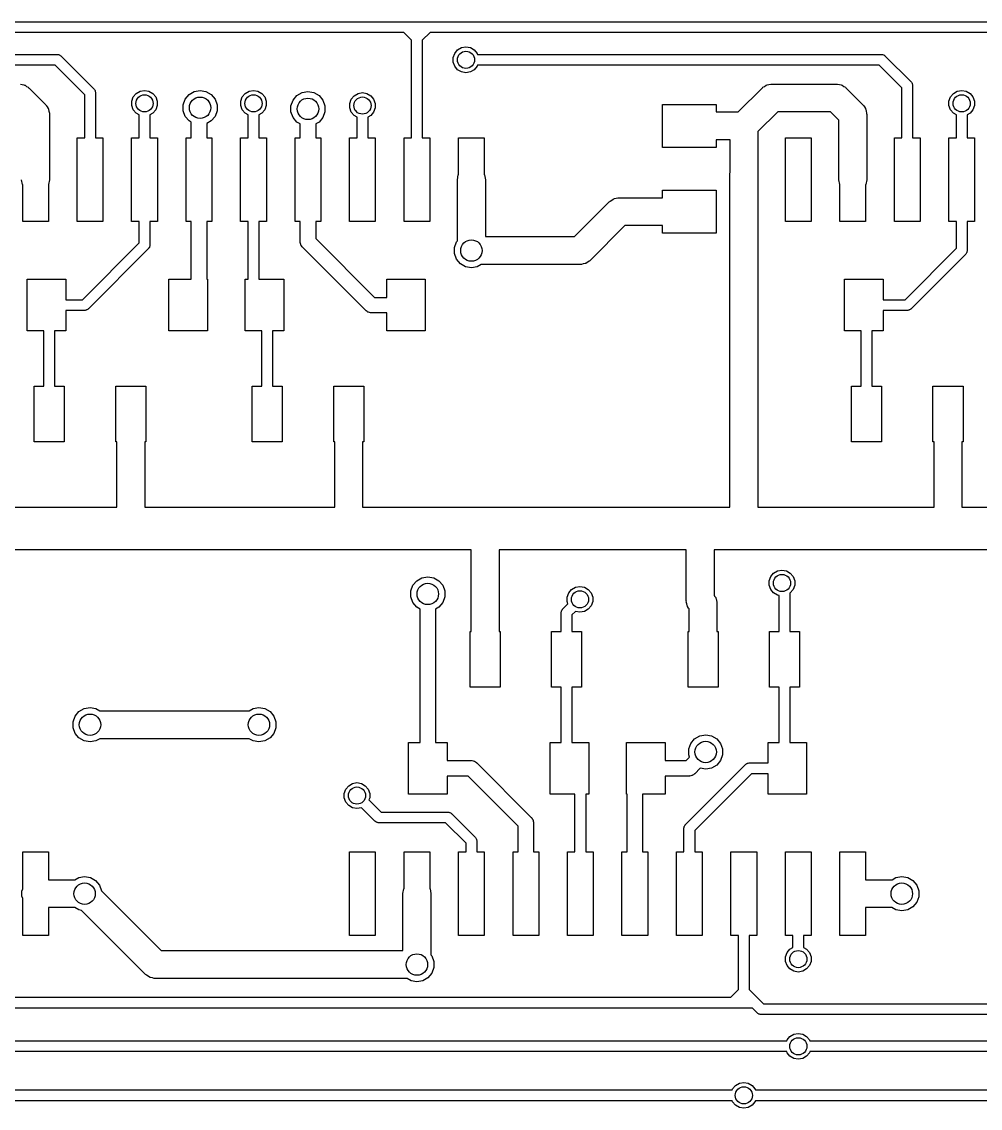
# Model space of a CAD drawing. Extents: x 25 to 125, y -125 to -25.
# Drawn here: x 90.48 to 112.83, y -99.36 to -74.04 of the extents above; entities that cross this region are included whole.
import ezdxf

# ---------------------------------------------------------------- set-up
doc = ezdxf.new("R2010")
doc.units = 0
doc.header["$MEASUREMENT"] = 0
doc.layers.add('BLACK', color=7, linetype='CONTINUOUS')

msp = doc.modelspace()

# ---------------------------------------------------------------- linework, layer by layer
at = {"layer": 'Black'}
for p, q in [((80.899, -74.043), (99.441, -74.043)), ((99.441, -74.043), (99.695, -74.043)), ((99.695, -74.043), (99.949, -74.043)), ((99.949, -74.043), (118.475, -74.043)), ((99.3892, -74.293), (80.9508, -74.293)), ((99.57, -74.4738), (99.3892, -74.293)), ((100.001, -74.293), (99.82, -74.4738)), ((118.475, -74.293), (100.001, -74.293)), ((99.57, -76.75), (99.57, -74.4738)), ((99.82, -74.4738), (99.82, -76.75)), ((100.644, -74.6993), (100.735, -74.647)), ((100.735, -74.647), (100.838, -74.6289)), ((100.838, -74.6289), (100.941, -74.647)), ((100.941, -74.647), (101.032, -74.6993)), ((82.1851, -74.805), (91.313, -74.805)), ((91.313, -74.805), (91.3184, -74.806)), ((91.3184, -74.806), (91.3239, -74.8055)), ((91.3239, -74.8055), (91.3397, -74.8097)), ((91.3397, -74.8097), (91.3558, -74.8125)), ((91.3558, -74.8125), (91.3605, -74.8153)), ((91.3605, -74.8153), (91.3658, -74.8167)), ((91.3658, -74.8167), (91.3792, -74.8261)), ((91.3792, -74.8261), (91.3933, -74.8342)), ((91.3933, -74.8342), (91.3969, -74.8385)), ((91.3969, -74.8385), (91.4014, -74.8416)), ((91.4014, -74.8416), (92.1634, -75.6036)), ((100.541, -74.8777), (100.577, -74.7794)), ((100.541, -74.9823), (100.541, -74.8777)), ((100.577, -74.7794), (100.644, -74.6993)), ((101.032, -74.6993), (101.099, -74.7794)), ((101.099, -74.7794), (101.108, -74.805)), ((101.108, -74.805), (110.525, -74.805)), ((110.525, -74.805), (110.53, -74.806)), ((110.53, -74.806), (110.536, -74.8055)), ((110.536, -74.8055), (110.552, -74.8097)), ((110.552, -74.8097), (110.568, -74.8125)), ((110.568, -74.8125), (110.573, -74.8153)), ((110.573, -74.8153), (110.578, -74.8167)), ((110.578, -74.8167), (110.591, -74.8261)), ((110.591, -74.8261), (110.605, -74.8342)), ((110.605, -74.8342), (110.609, -74.8385)), ((110.609, -74.8385), (110.613, -74.8416)), ((110.613, -74.8416), (111.213, -75.4416)), ((91.2612, -75.055), (82.1851, -75.055)), ((91.95, -75.7438), (91.2612, -75.055)), ((100.577, -75.0806), (100.541, -74.9823)), ((100.644, -75.1607), (100.577, -75.0806)), ((100.735, -75.213), (100.644, -75.1607)), ((101.032, -75.1607), (100.941, -75.213)), ((101.099, -75.0806), (101.032, -75.1607)), ((101.108, -75.055), (101.099, -75.0806)), ((110.473, -75.055), (101.108, -75.055)), ((111, -75.5818), (110.473, -75.055)), ((100.838, -75.2311), (100.735, -75.213)), ((100.941, -75.213), (100.838, -75.2311)), ((111.213, -75.4416), (111.217, -75.4461)), ((111.217, -75.4461), (111.221, -75.4496)), ((90.4523, -75.4952), (90.4933, -75.5062)), ((90.4933, -75.5062), (90.5352, -75.5136)), ((90.5352, -75.5136), (90.5475, -75.5207)), ((90.5475, -75.5207), (90.5614, -75.5245)), ((90.5614, -75.5245), (90.5961, -75.5488)), ((90.5961, -75.5488), (90.6329, -75.57)), ((90.6329, -75.57), (90.6421, -75.581)), ((90.6421, -75.581), (90.6538, -75.5892)), ((90.6538, -75.5892), (91.0348, -75.9702)), ((92.1634, -75.6036), (92.1665, -75.6081)), ((92.1665, -75.6081), (92.1708, -75.6117)), ((92.1708, -75.6117), (92.1789, -75.6258)), ((92.1789, -75.6258), (92.1883, -75.6392)), ((92.1883, -75.6392), (92.1897, -75.6445)), ((92.1897, -75.6445), (92.1925, -75.6492)), ((92.1925, -75.6492), (92.1953, -75.6653)), ((92.1953, -75.6653), (92.1995, -75.6811)), ((92.1995, -75.6811), (92.199, -75.6866)), ((92.199, -75.6866), (92.2, -75.692)), ((92.2, -75.692), (92.2, -76.75)), ((93.1514, -75.7153), (93.242, -75.663)), ((93.242, -75.663), (93.345, -75.6449)), ((93.345, -75.6449), (93.448, -75.663)), ((93.448, -75.663), (93.5386, -75.7153)), ((94.3823, -75.74), (94.5031, -75.6703)), ((94.5031, -75.6703), (94.6404, -75.6461)), ((94.6404, -75.6461), (94.7777, -75.6703)), ((94.7777, -75.6703), (94.8985, -75.74)), ((95.6914, -75.7153), (95.782, -75.663)), ((95.782, -75.663), (95.885, -75.6449)), ((95.885, -75.6449), (95.988, -75.663)), ((95.988, -75.663), (96.0786, -75.7153)), ((96.8969, -75.7654), (97.0177, -75.6957)), ((97.0177, -75.6957), (97.155, -75.6715)), ((97.155, -75.6715), (97.2923, -75.6957)), ((97.2923, -75.6957), (97.4131, -75.7654)), ((98.322, -75.7138), (98.425, -75.6957)), ((98.425, -75.6957), (98.528, -75.7138)), ((107.185, -76.145), (107.741, -75.5892)), ((107.741, -75.5892), (107.753, -75.581)), ((107.753, -75.581), (107.762, -75.57)), ((107.762, -75.57), (107.799, -75.5488)), ((107.799, -75.5488), (107.834, -75.5245)), ((107.834, -75.5245), (107.847, -75.5207)), ((107.847, -75.5207), (107.86, -75.5136)), ((107.86, -75.5136), (107.902, -75.5062)), ((107.902, -75.5062), (107.943, -75.4952)), ((107.943, -75.4952), (107.957, -75.4965)), ((107.957, -75.4965), (107.971, -75.494)), ((107.971, -75.494), (109.474, -75.494)), ((109.474, -75.494), (109.488, -75.4965)), ((109.488, -75.4965), (109.502, -75.4952)), ((109.502, -75.4952), (109.543, -75.5062)), ((109.543, -75.5062), (109.585, -75.5136)), ((109.585, -75.5136), (109.598, -75.5207)), ((109.598, -75.5207), (109.611, -75.5245)), ((109.611, -75.5245), (109.646, -75.5488)), ((109.646, -75.5488), (109.683, -75.57)), ((109.683, -75.57), (109.692, -75.581)), ((109.692, -75.581), (109.704, -75.5892)), ((109.704, -75.5892), (110.085, -75.9702)), ((111, -76.75), (111, -75.5818)), ((111.221, -75.4496), (111.229, -75.4638)), ((111.229, -75.4638), (111.238, -75.4772)), ((111.238, -75.4772), (111.24, -75.4825)), ((111.24, -75.4825), (111.242, -75.4872)), ((111.242, -75.4872), (111.245, -75.5033)), ((111.245, -75.5033), (111.25, -75.5191)), ((111.25, -75.5191), (111.249, -75.5246)), ((111.249, -75.5246), (111.25, -75.53)), ((111.25, -75.53), (111.25, -76.75)), ((112.201, -75.7153), (112.292, -75.663)), ((112.292, -75.663), (112.395, -75.6449)), ((112.395, -75.6449), (112.498, -75.663)), ((112.498, -75.663), (112.589, -75.7153)), ((91.95, -76.75), (91.95, -75.7438)), ((93.0484, -75.8937), (93.0842, -75.7954)), ((93.0484, -75.9983), (93.0484, -75.8937)), ((93.0842, -75.7954), (93.1514, -75.7153)), ((93.5386, -75.7153), (93.6058, -75.7954)), ((93.6058, -75.7954), (93.6416, -75.8937)), ((93.6416, -75.8937), (93.6416, -75.9983)), ((94.245, -75.9779), (94.2927, -75.8468)), ((94.2927, -75.8468), (94.3823, -75.74)), ((94.8985, -75.74), (94.9881, -75.8468)), ((94.9881, -75.8468), (95.0358, -75.9779)), ((95.5884, -75.8937), (95.6242, -75.7954)), ((95.5884, -75.9983), (95.5884, -75.8937)), ((95.6242, -75.7954), (95.6914, -75.7153)), ((96.0786, -75.7153), (96.1458, -75.7954)), ((96.1458, -75.7954), (96.1816, -75.8937)), ((96.1816, -75.8937), (96.1816, -75.9983)), ((96.7596, -76.0033), (96.8073, -75.8722)), ((96.8073, -75.8722), (96.8969, -75.7654)), ((97.4131, -75.7654), (97.5027, -75.8722)), ((97.5027, -75.8722), (97.5504, -76.0033)), ((98.1284, -75.9445), (98.1642, -75.8462)), ((98.1284, -76.0491), (98.1284, -75.9445)), ((98.1642, -75.8462), (98.2314, -75.7661)), ((98.2314, -75.7661), (98.322, -75.7138)), ((98.528, -75.7138), (98.6186, -75.7661)), ((98.6186, -75.7661), (98.6858, -75.8462)), ((98.6858, -75.8462), (98.7216, -75.9445)), ((98.7216, -75.9445), (98.7216, -76.0491)), ((112.098, -75.8937), (112.134, -75.7954)), ((112.098, -75.9983), (112.098, -75.8937)), ((112.134, -75.7954), (112.201, -75.7153)), ((112.589, -75.7153), (112.656, -75.7954)), ((112.656, -75.7954), (112.692, -75.8937)), ((112.692, -75.8937), (112.692, -75.9983)), ((91.0348, -75.9702), (91.043, -75.9819)), ((91.043, -75.9819), (91.054, -75.9911)), ((91.054, -75.9911), (91.0752, -76.0279)), ((91.0752, -76.0279), (91.0995, -76.0626)), ((91.0995, -76.0626), (91.1033, -76.0765)), ((91.1033, -76.0765), (91.1104, -76.0888)), ((91.1104, -76.0888), (91.1178, -76.1307)), ((91.1178, -76.1307), (91.1288, -76.1717)), ((91.1288, -76.1717), (91.1275, -76.1859)), ((91.1275, -76.1859), (91.13, -76.2)), ((91.13, -76.2), (91.13, -77.725)), ((93.0842, -76.0966), (93.0484, -75.9983)), ((93.1514, -76.1767), (93.0842, -76.0966)), ((93.22, -76.2163), (93.1514, -76.1767)), ((93.5386, -76.1767), (93.47, -76.2163)), ((93.6058, -76.0966), (93.5386, -76.1767)), ((93.6416, -75.9983), (93.6058, -76.0966)), ((94.245, -76.1173), (94.245, -75.9779)), ((94.2927, -76.2484), (94.245, -76.1173)), ((95.0358, -76.1173), (94.9881, -76.2484)), ((95.0358, -75.9779), (95.0358, -76.1173)), ((95.6242, -76.0966), (95.5884, -75.9983)), ((95.6914, -76.1767), (95.6242, -76.0966)), ((95.76, -76.2163), (95.6914, -76.1767)), ((96.0786, -76.1767), (96.01, -76.2163)), ((96.1458, -76.0966), (96.0786, -76.1767)), ((96.1816, -75.9983), (96.1458, -76.0966)), ((96.7596, -76.1427), (96.7596, -76.0033)), ((96.8073, -76.2738), (96.7596, -76.1427)), ((97.5504, -76.1427), (97.5027, -76.2738)), ((97.5504, -76.0033), (97.5504, -76.1427)), ((98.1642, -76.1474), (98.1284, -76.0491)), ((98.2314, -76.2275), (98.1642, -76.1474)), ((98.6858, -76.1474), (98.6186, -76.2275)), ((98.7216, -76.0491), (98.6858, -76.1474)), ((105.42, -76.97), (105.42, -75.97)), ((105.42, -75.97), (106.67, -75.97)), ((106.67, -75.97), (106.67, -76.145)), ((106.67, -76.145), (107.185, -76.145)), ((108.106, -76.144), (107.645, -76.6046)), ((109.339, -76.144), (108.106, -76.144)), ((109.53, -76.3346), (109.339, -76.144)), ((110.085, -75.9702), (110.093, -75.9819)), ((110.093, -75.9819), (110.104, -75.9911)), ((110.104, -75.9911), (110.125, -76.0279)), ((110.125, -76.0279), (110.15, -76.0626)), ((110.15, -76.0626), (110.153, -76.0765)), ((110.153, -76.0765), (110.16, -76.0888)), ((110.16, -76.0888), (110.168, -76.1307)), ((110.168, -76.1307), (110.179, -76.1717)), ((110.179, -76.1717), (110.178, -76.1859)), ((110.178, -76.1859), (110.18, -76.2)), ((110.18, -76.2), (110.18, -77.725)), ((112.134, -76.0966), (112.098, -75.9983)), ((112.201, -76.1767), (112.134, -76.0966)), ((112.27, -76.2163), (112.201, -76.1767)), ((112.589, -76.1767), (112.52, -76.2163)), ((112.656, -76.0966), (112.589, -76.1767)), ((112.692, -75.9983), (112.656, -76.0966)), ((93.22, -76.75), (93.22, -76.2163)), ((93.47, -76.2163), (93.47, -76.75)), ((94.3823, -76.3552), (94.2927, -76.2484)), ((94.435, -76.3856), (94.3823, -76.3552)), ((94.435, -76.75), (94.435, -76.3856)), ((94.8985, -76.3552), (94.795, -76.4149)), ((94.795, -76.4149), (94.795, -76.75)), ((94.9881, -76.2484), (94.8985, -76.3552)), ((95.76, -76.75), (95.76, -76.2163)), ((96.01, -76.2163), (96.01, -76.75)), ((96.8969, -76.3806), (96.8073, -76.2738)), ((96.975, -76.4257), (96.8969, -76.3806)), ((96.975, -76.75), (96.975, -76.4257)), ((97.4131, -76.3806), (97.335, -76.4257)), ((97.335, -76.4257), (97.335, -76.75)), ((97.5027, -76.2738), (97.4131, -76.3806)), ((98.3, -76.2671), (98.2314, -76.2275)), ((98.3, -76.75), (98.3, -76.2671)), ((98.6186, -76.2275), (98.55, -76.2671)), ((98.55, -76.2671), (98.55, -76.75)), ((109.53, -77.725), (109.53, -76.3346)), ((112.27, -76.75), (112.27, -76.2163)), ((112.52, -76.2163), (112.52, -76.75)), ((107.645, -76.6046), (107.645, -77.592)), ((91.775, -78.7), (91.775, -76.75)), ((91.775, -76.75), (91.95, -76.75)), ((92.2, -76.75), (92.375, -76.75)), ((92.375, -76.75), (92.375, -78.7)), ((93.045, -78.7), (93.045, -76.75)), ((93.045, -76.75), (93.22, -76.75)), ((93.47, -76.75), (93.645, -76.75)), ((93.645, -76.75), (93.645, -78.7)), ((94.315, -78.7), (94.315, -76.75)), ((94.315, -76.75), (94.435, -76.75)), ((94.795, -76.75), (94.915, -76.75)), ((94.915, -76.75), (94.915, -78.7)), ((95.585, -78.7), (95.585, -76.75)), ((95.585, -76.75), (95.76, -76.75)), ((96.01, -76.75), (96.185, -76.75)), ((96.185, -76.75), (96.185, -78.7)), ((96.855, -78.7), (96.855, -76.75)), ((96.855, -76.75), (96.975, -76.75)), ((97.335, -76.75), (97.455, -76.75)), ((97.455, -76.75), (97.455, -78.7)), ((98.125, -78.7), (98.125, -76.75)), ((98.125, -76.75), (98.3, -76.75)), ((98.55, -76.75), (98.725, -76.75)), ((98.725, -76.75), (98.725, -78.7)), ((99.395, -78.7), (99.395, -76.75)), ((99.395, -76.75), (99.57, -76.75)), ((99.82, -76.75), (99.995, -76.75)), ((99.995, -76.75), (99.995, -78.7)), ((100.665, -77.6045), (100.665, -76.75)), ((100.665, -76.75), (101.265, -76.75)), ((101.265, -76.75), (101.265, -77.6045)), ((106.995, -76.795), (106.67, -76.795)), ((106.67, -76.795), (106.67, -76.97)), ((106.995, -77.5546), (106.995, -76.795)), ((108.285, -78.7), (108.285, -76.75)), ((108.285, -76.75), (108.885, -76.75)), ((108.885, -76.75), (108.885, -78.7)), ((110.825, -78.7), (110.825, -76.75)), ((110.825, -76.75), (111, -76.75)), ((111.25, -76.75), (111.425, -76.75)), ((111.425, -76.75), (111.425, -78.7)), ((112.095, -78.7), (112.095, -76.75)), ((112.095, -76.75), (112.27, -76.75)), ((112.52, -76.75), (112.695, -76.75)), ((112.695, -76.75), (112.695, -78.7)), ((106.67, -76.97), (105.42, -76.97)), ((90.4996, -77.8362), (90.48, -77.725)), ((91.13, -77.725), (91.1104, -77.8362)), ((100.64, -77.725), (100.66, -77.6138)), ((100.64, -79.1471), (100.64, -77.725)), ((100.66, -77.6138), (100.665, -77.6045)), ((101.265, -77.6045), (101.27, -77.6138)), ((101.27, -77.6138), (101.29, -77.725)), ((101.29, -77.725), (101.29, -79.05)), ((106.99, -77.597), (106.992, -77.5829)), ((106.99, -85.352), (106.99, -77.597)), ((106.991, -77.5687), (106.995, -77.5546)), ((106.992, -77.5829), (106.991, -77.5687)), ((107.644, -77.6203), (107.64, -77.6344)), ((107.64, -77.6344), (107.64, -85.352)), ((107.645, -77.592), (107.643, -77.6061)), ((107.643, -77.6061), (107.644, -77.6203)), ((109.55, -77.8362), (109.53, -77.725)), ((110.18, -77.725), (110.16, -77.8362)), ((90.505, -77.8455), (90.4996, -77.8362)), ((90.505, -78.7), (90.505, -77.8455)), ((91.1104, -77.8362), (91.105, -77.8455)), ((91.105, -77.8455), (91.105, -78.7)), ((105.42, -78.145), (105.42, -77.97)), ((105.42, -77.97), (106.67, -77.97)), ((106.67, -77.97), (106.67, -78.97)), ((109.555, -77.8455), (109.55, -77.8362)), ((109.555, -78.7), (109.555, -77.8455)), ((110.16, -77.8362), (110.155, -77.8455)), ((110.155, -77.8455), (110.155, -78.7)), ((104.18, -78.2402), (104.192, -78.232)), ((104.192, -78.232), (104.201, -78.221)), ((104.201, -78.221), (104.238, -78.1998)), ((104.238, -78.1998), (104.273, -78.1754)), ((104.273, -78.1754), (104.286, -78.1717)), ((104.286, -78.1717), (104.299, -78.1646)), ((104.299, -78.1646), (104.341, -78.1572)), ((104.341, -78.1572), (104.382, -78.1462)), ((104.382, -78.1462), (104.396, -78.1475)), ((104.396, -78.1475), (104.41, -78.145)), ((104.41, -78.145), (105.42, -78.145)), ((103.37, -79.05), (104.18, -78.2402)), ((91.105, -78.7), (90.505, -78.7)), ((92.375, -78.7), (91.775, -78.7)), ((93.22, -78.7), (93.045, -78.7)), ((93.22, -79.1962), (93.22, -78.7)), ((93.645, -78.7), (93.47, -78.7)), ((93.47, -78.7), (93.47, -79.248)), ((94.435, -78.7), (94.315, -78.7)), ((94.435, -80.045), (94.435, -78.7)), ((94.915, -78.7), (94.795, -78.7)), ((94.795, -78.7), (94.795, -80.045)), ((95.76, -78.7), (95.585, -78.7)), ((95.76, -80.045), (95.76, -78.7)), ((96.185, -78.7), (96.01, -78.7)), ((96.01, -78.7), (96.01, -80.045)), ((96.975, -78.7), (96.855, -78.7)), ((96.975, -79.17), (96.975, -78.7)), ((97.455, -78.7), (97.335, -78.7)), ((97.335, -78.7), (97.335, -79.0954)), ((98.725, -78.7), (98.125, -78.7)), ((99.995, -78.7), (99.395, -78.7)), ((108.885, -78.7), (108.285, -78.7)), ((110.155, -78.7), (109.555, -78.7)), ((111.425, -78.7), (110.825, -78.7)), ((112.27, -78.7), (112.095, -78.7)), ((112.27, -79.3232), (112.27, -78.7)), ((112.695, -78.7), (112.52, -78.7)), ((112.52, -78.7), (112.52, -79.375)), ((104.545, -78.795), (103.735, -79.6048)), ((105.42, -78.795), (104.545, -78.795)), ((105.42, -78.97), (105.42, -78.795)), ((106.67, -78.97), (105.42, -78.97)), ((91.8962, -80.52), (93.22, -79.1962)), ((96.9764, -79.1778), (96.975, -79.17)), ((96.9757, -79.1857), (96.9764, -79.1778)), ((96.9818, -79.2084), (96.9757, -79.1857)), ((96.9859, -79.2316), (96.9818, -79.2084)), ((96.9898, -79.2384), (96.9859, -79.2316)), ((96.9919, -79.2461), (96.9898, -79.2384)), ((97.335, -79.0954), (98.7046, -80.465)), ((100.57, -79.3053), (100.617, -79.1742)), ((100.617, -79.1742), (100.64, -79.1471)), ((101.29, -79.05), (103.37, -79.05)), ((93.4334, -79.3364), (92.0364, -80.7334)), ((93.4365, -79.3319), (93.4334, -79.3364)), ((93.4408, -79.3283), (93.4365, -79.3319)), ((93.4489, -79.3142), (93.4408, -79.3283)), ((93.4583, -79.3008), (93.4489, -79.3142)), ((93.4597, -79.2955), (93.4583, -79.3008)), ((93.4625, -79.2908), (93.4597, -79.2955)), ((93.4653, -79.2747), (93.4625, -79.2908)), ((93.4695, -79.2589), (93.4653, -79.2747)), ((93.47, -79.248), (93.469, -79.2534)), ((93.469, -79.2534), (93.4695, -79.2589)), ((97.0054, -79.2653), (96.9919, -79.2461)), ((97.0171, -79.2857), (97.0054, -79.2653)), ((97.0232, -79.2908), (97.0171, -79.2857)), ((97.0277, -79.2973), (97.0232, -79.2908)), ((98.5027, -80.7723), (97.0277, -79.2973)), ((100.57, -79.4447), (100.57, -79.3053)), ((100.617, -79.5758), (100.57, -79.4447)), ((111.073, -80.52), (112.27, -79.3232)), ((112.483, -79.4634), (111.213, -80.7334)), ((112.487, -79.4589), (112.483, -79.4634)), ((112.491, -79.4553), (112.487, -79.4589)), ((112.499, -79.4412), (112.491, -79.4553)), ((112.508, -79.4278), (112.499, -79.4412)), ((112.51, -79.4225), (112.508, -79.4278)), ((112.512, -79.4178), (112.51, -79.4225)), ((112.515, -79.4017), (112.512, -79.4178)), ((112.52, -79.3859), (112.515, -79.4017)), ((112.52, -79.375), (112.519, -79.3804)), ((112.519, -79.3804), (112.52, -79.3859)), ((100.707, -79.6826), (100.617, -79.5758)), ((100.828, -79.7523), (100.707, -79.6826)), ((101.193, -79.7), (101.102, -79.7523)), ((103.505, -79.7), (101.193, -79.7)), ((103.519, -79.6975), (103.505, -79.7)), ((103.533, -79.6988), (103.519, -79.6975)), ((103.574, -79.6878), (103.533, -79.6988)), ((103.616, -79.6804), (103.574, -79.6878)), ((103.629, -79.6733), (103.616, -79.6804)), ((103.642, -79.6696), (103.629, -79.6733)), ((103.677, -79.6452), (103.642, -79.6696)), ((103.714, -79.624), (103.677, -79.6452)), ((103.723, -79.613), (103.714, -79.624)), ((103.735, -79.6048), (103.723, -79.613)), ((100.965, -79.7765), (100.828, -79.7523)), ((101.102, -79.7523), (100.965, -79.7765)), ((90.61, -81.245), (90.61, -80.045)), ((90.61, -80.045), (91.51, -80.045)), ((91.51, -80.045), (91.51, -80.52)), ((93.91, -81.245), (93.91, -80.045)), ((93.91, -80.045), (94.435, -80.045)), ((94.795, -80.045), (94.81, -80.045)), ((94.81, -80.045), (94.81, -81.245)), ((95.69, -81.245), (95.69, -80.045)), ((95.69, -80.045), (95.76, -80.045)), ((96.01, -80.045), (96.59, -80.045)), ((96.59, -80.045), (96.59, -81.245)), ((98.99, -80.465), (98.99, -80.045)), ((98.99, -80.045), (99.89, -80.045)), ((99.89, -80.045), (99.89, -81.245)), ((109.66, -81.245), (109.66, -80.045)), ((109.66, -80.045), (110.56, -80.045)), ((110.56, -80.045), (110.56, -80.52)), ((98.7046, -80.465), (98.99, -80.465)), ((91.51, -80.52), (91.8962, -80.52)), ((91.9908, -80.7625), (91.9747, -80.7653)), ((91.9955, -80.7597), (91.9908, -80.7625)), ((92.0008, -80.7583), (91.9955, -80.7597)), ((92.0142, -80.7489), (92.0008, -80.7583)), ((92.0283, -80.7408), (92.0142, -80.7489)), ((92.0319, -80.7365), (92.0283, -80.7408)), ((92.0364, -80.7334), (92.0319, -80.7365)), ((110.56, -80.52), (111.073, -80.52)), ((111.168, -80.7625), (111.152, -80.7653)), ((111.173, -80.7597), (111.168, -80.7625)), ((111.178, -80.7583), (111.173, -80.7597)), ((111.191, -80.7489), (111.178, -80.7583)), ((111.205, -80.7408), (111.191, -80.7489)), ((111.209, -80.7365), (111.205, -80.7408)), ((111.213, -80.7334), (111.209, -80.7365)), ((91.948, -80.77), (91.51, -80.77)), ((91.51, -80.77), (91.51, -81.245)), ((91.9534, -80.769), (91.948, -80.77)), ((91.9589, -80.7695), (91.9534, -80.769)), ((91.9747, -80.7653), (91.9589, -80.7695)), ((98.5092, -80.7768), (98.5027, -80.7723)), ((98.5143, -80.7829), (98.5092, -80.7768)), ((98.5347, -80.7946), (98.5143, -80.7829)), ((98.5539, -80.8081), (98.5347, -80.7946)), ((98.5616, -80.8102), (98.5539, -80.8081)), ((98.5684, -80.8141), (98.5616, -80.8102)), ((98.5916, -80.8182), (98.5684, -80.8141)), ((98.6143, -80.8243), (98.5916, -80.8182)), ((98.6222, -80.8236), (98.6143, -80.8243)), ((98.63, -80.825), (98.6222, -80.8236)), ((98.99, -80.825), (98.63, -80.825)), ((98.99, -81.245), (98.99, -80.825)), ((111.125, -80.77), (110.56, -80.77)), ((110.56, -80.77), (110.56, -81.245)), ((111.13, -80.769), (111.125, -80.77)), ((111.136, -80.7695), (111.13, -80.769)), ((111.152, -80.7653), (111.136, -80.7695)), ((91, -81.245), (90.61, -81.245)), ((91, -82.535), (91, -81.245)), ((91.51, -81.245), (91.25, -81.245)), ((91.25, -81.245), (91.25, -82.535)), ((94.81, -81.245), (93.91, -81.245)), ((96.08, -81.245), (95.69, -81.245)), ((96.08, -82.535), (96.08, -81.245)), ((96.59, -81.245), (96.33, -81.245)), ((96.33, -81.245), (96.33, -82.535)), ((99.89, -81.245), (98.99, -81.245)), ((110.05, -81.245), (109.66, -81.245)), ((110.05, -82.535), (110.05, -81.245)), ((110.56, -81.245), (110.3, -81.245)), ((110.3, -81.245), (110.3, -82.535)), ((90.775, -83.835), (90.775, -82.535)), ((90.775, -82.535), (91, -82.535)), ((91.25, -82.535), (91.475, -82.535)), ((91.475, -82.535), (91.475, -83.835)), ((92.675, -83.835), (92.675, -82.535)), ((92.675, -82.535), (93.375, -82.535)), ((93.375, -82.535), (93.375, -83.835)), ((95.855, -83.835), (95.855, -82.535)), ((95.855, -82.535), (96.08, -82.535)), ((96.33, -82.535), (96.555, -82.535)), ((96.555, -82.535), (96.555, -83.835)), ((97.755, -83.835), (97.755, -82.535)), ((97.755, -82.535), (98.455, -82.535)), ((98.455, -82.535), (98.455, -83.835)), ((109.825, -83.835), (109.825, -82.535)), ((109.825, -82.535), (110.05, -82.535)), ((110.3, -82.535), (110.525, -82.535)), ((110.525, -82.535), (110.525, -83.835)), ((111.725, -83.835), (111.725, -82.535)), ((111.725, -82.535), (112.425, -82.535)), ((112.425, -82.535), (112.425, -83.835)), ((91.475, -83.835), (90.775, -83.835)), ((92.7, -83.835), (92.675, -83.835)), ((92.7, -85.352), (92.7, -83.835)), ((93.375, -83.835), (93.35, -83.835)), ((93.35, -83.835), (93.35, -85.352)), ((96.555, -83.835), (95.855, -83.835)), ((97.78, -83.835), (97.755, -83.835)), ((97.78, -85.352), (97.78, -83.835)), ((98.455, -83.835), (98.43, -83.835)), ((98.43, -83.835), (98.43, -85.352)), ((110.525, -83.835), (109.825, -83.835)), ((111.75, -83.835), (111.725, -83.835)), ((111.75, -85.352), (111.75, -83.835)), ((112.425, -83.835), (112.4, -83.835)), ((112.4, -83.835), (112.4, -85.352)), ((88.595, -85.352), (92.7, -85.352)), ((93.35, -85.352), (97.78, -85.352)), ((98.43, -85.352), (101.346, -85.352)), ((101.346, -85.352), (106.299, -85.352)), ((106.299, -85.352), (106.99, -85.352)), ((107.64, -85.352), (111.75, -85.352)), ((112.4, -85.352), (116.83, -85.352)), ((93.091, -86.352), (88.265, -86.352)), ((98.171, -86.352), (93.091, -86.352)), ((100.96, -86.352), (98.171, -86.352)), ((100.96, -88.25), (100.96, -86.352)), ((105.974, -86.352), (101.61, -86.352)), ((101.61, -86.352), (101.61, -88.25)), ((105.974, -87.534), (105.974, -86.352)), ((107.315, -86.352), (106.624, -86.352)), ((106.624, -86.352), (106.624, -87.4085)), ((111.887, -86.352), (107.315, -86.352)), ((117.221, -86.352), (111.887, -86.352)), ((108.01, -86.8913), (108.101, -86.839)), ((108.101, -86.839), (108.204, -86.8209)), ((108.204, -86.8209), (108.307, -86.839)), ((108.307, -86.839), (108.398, -86.8913)), ((99.6013, -87.1752), (99.6909, -87.0684)), ((99.6909, -87.0684), (99.8117, -86.9987)), ((99.8117, -86.9987), (99.949, -86.9745)), ((99.949, -86.9745), (100.086, -86.9987)), ((100.086, -86.9987), (100.207, -87.0684)), ((100.207, -87.0684), (100.297, -87.1752)), ((107.907, -87.0697), (107.943, -86.9714)), ((107.907, -87.1743), (107.907, -87.0697)), ((107.943, -86.9714), (108.01, -86.8913)), ((108.398, -86.8913), (108.465, -86.9714)), ((108.465, -86.9714), (108.501, -87.0697)), ((108.501, -87.0697), (108.501, -87.1743)), ((99.5536, -87.3063), (99.6013, -87.1752)), ((99.5536, -87.4457), (99.5536, -87.3063)), ((100.297, -87.1752), (100.344, -87.3063)), ((100.344, -87.3063), (100.344, -87.4457)), ((103.234, -87.3524), (103.301, -87.2723)), ((103.301, -87.2723), (103.392, -87.22)), ((103.392, -87.22), (103.495, -87.2019)), ((103.495, -87.2019), (103.598, -87.22)), ((103.598, -87.22), (103.689, -87.2723)), ((103.689, -87.2723), (103.756, -87.3524)), ((107.943, -87.2726), (107.907, -87.1743)), ((108.01, -87.3527), (107.943, -87.2726)), ((108.465, -87.2726), (108.398, -87.3527)), ((108.501, -87.1743), (108.465, -87.2726)), ((99.6013, -87.5768), (99.5536, -87.4457)), ((99.6909, -87.6836), (99.6013, -87.5768)), ((100.297, -87.5768), (100.207, -87.6836)), ((100.344, -87.4457), (100.297, -87.5768)), ((103.198, -87.4507), (103.234, -87.3524)), ((103.198, -87.5553), (103.198, -87.4507)), ((103.216, -87.6048), (103.198, -87.5553)), ((103.756, -87.3524), (103.792, -87.4507)), ((103.792, -87.5553), (103.756, -87.6536)), ((103.792, -87.4507), (103.792, -87.5553)), ((105.976, -87.5481), (105.974, -87.534)), ((105.975, -87.5623), (105.976, -87.5481)), ((105.986, -87.6033), (105.975, -87.5623)), ((106.624, -87.4085), (106.635, -87.4279)), ((106.635, -87.4279), (106.66, -87.4626)), ((106.66, -87.4626), (106.663, -87.4765)), ((106.663, -87.4765), (106.67, -87.4888)), ((106.67, -87.4888), (106.678, -87.5307)), ((106.678, -87.5307), (106.689, -87.5717)), ((106.689, -87.5717), (106.688, -87.5859)), ((106.688, -87.5859), (106.69, -87.6)), ((106.69, -87.6), (106.69, -88.25)), ((108.101, -87.405), (108.01, -87.3527)), ((108.14, -87.4119), (108.101, -87.405)), ((108.14, -88.25), (108.14, -87.4119)), ((108.398, -87.3527), (108.39, -87.3571)), ((108.39, -87.3571), (108.39, -88.25)), ((99.77, -87.7293), (99.6909, -87.6836)), ((99.77, -90.84), (99.77, -87.7293)), ((100.207, -87.6836), (100.13, -87.7281)), ((100.13, -87.7281), (100.13, -90.84)), ((103.06, -87.8021), (103.065, -87.7863)), ((103.061, -87.8076), (103.06, -87.8021)), ((103.06, -87.813), (103.061, -87.8076)), ((103.06, -88.25), (103.06, -87.813)), ((103.065, -87.7863), (103.068, -87.7703)), ((103.068, -87.7703), (103.07, -87.7655)), ((103.07, -87.7655), (103.072, -87.7602)), ((103.072, -87.7602), (103.081, -87.7468)), ((103.081, -87.7468), (103.089, -87.7327)), ((103.089, -87.7327), (103.093, -87.7291)), ((103.093, -87.7291), (103.097, -87.7246)), ((103.097, -87.7246), (103.216, -87.6048)), ((103.39, -87.7848), (103.31, -87.8648)), ((103.392, -87.786), (103.39, -87.7848)), ((103.495, -87.8041), (103.392, -87.786)), ((103.598, -87.786), (103.495, -87.8041)), ((103.689, -87.7337), (103.598, -87.786)), ((103.756, -87.6536), (103.689, -87.7337)), ((105.994, -87.6452), (105.986, -87.6033)), ((106.001, -87.6575), (105.994, -87.6452)), ((106.004, -87.6714), (106.001, -87.6575)), ((106.029, -87.7061), (106.004, -87.6714)), ((106.04, -87.7255), (106.029, -87.7061)), ((106.04, -88.25), (106.04, -87.7255)), ((103.31, -87.8648), (103.31, -88.25)), ((100.935, -89.55), (100.935, -88.25)), ((100.935, -88.25), (100.96, -88.25)), ((101.61, -88.25), (101.635, -88.25)), ((101.635, -88.25), (101.635, -89.55)), ((102.835, -89.55), (102.835, -88.25)), ((102.835, -88.25), (103.06, -88.25)), ((103.31, -88.25), (103.535, -88.25)), ((103.535, -88.25), (103.535, -89.55)), ((106.015, -89.55), (106.015, -88.25)), ((106.015, -88.25), (106.04, -88.25)), ((106.69, -88.25), (106.715, -88.25)), ((106.715, -88.25), (106.715, -89.55)), ((107.915, -89.55), (107.915, -88.25)), ((107.915, -88.25), (108.14, -88.25)), ((108.39, -88.25), (108.615, -88.25)), ((108.615, -88.25), (108.615, -89.55)), ((101.635, -89.55), (100.935, -89.55)), ((103.06, -89.55), (102.835, -89.55)), ((103.06, -90.84), (103.06, -89.55)), ((103.535, -89.55), (103.31, -89.55)), ((103.31, -89.55), (103.31, -90.84)), ((106.715, -89.55), (106.015, -89.55)), ((108.14, -89.55), (107.915, -89.55)), ((108.14, -90.84), (108.14, -89.55)), ((108.615, -89.55), (108.39, -89.55)), ((108.39, -89.55), (108.39, -90.84)), ((91.7273, -90.2232), (91.8169, -90.1164)), ((91.8169, -90.1164), (91.9377, -90.0467)), ((91.9377, -90.0467), (92.075, -90.0225)), ((92.075, -90.0225), (92.2123, -90.0467)), ((92.2123, -90.0467), (92.3029, -90.099)), ((92.3029, -90.099), (95.7841, -90.099)), ((95.7841, -90.099), (95.8747, -90.0467)), ((95.8747, -90.0467), (96.012, -90.0225)), ((96.012, -90.0225), (96.1493, -90.0467)), ((96.1493, -90.0467), (96.2701, -90.1164)), ((96.2701, -90.1164), (96.3597, -90.2232)), ((91.6796, -90.3543), (91.7273, -90.2232)), ((91.6796, -90.4937), (91.6796, -90.3543)), ((96.3597, -90.2232), (96.4074, -90.3543)), ((96.4074, -90.3543), (96.4074, -90.4937)), ((91.7273, -90.6248), (91.6796, -90.4937)), ((91.8169, -90.7316), (91.7273, -90.6248)), ((96.3597, -90.6248), (96.2701, -90.7316)), ((96.4074, -90.4937), (96.3597, -90.6248)), ((91.9377, -90.8013), (91.8169, -90.7316)), ((92.075, -90.8255), (91.9377, -90.8013)), ((92.2123, -90.8013), (92.075, -90.8255)), ((92.3029, -90.749), (92.2123, -90.8013)), ((95.7841, -90.749), (92.3029, -90.749)), ((95.8747, -90.8013), (95.7841, -90.749)), ((96.012, -90.8255), (95.8747, -90.8013)), ((96.1493, -90.8013), (96.012, -90.8255)), ((96.2701, -90.7316), (96.1493, -90.8013)), ((99.5, -92.04), (99.5, -90.84)), ((99.5, -90.84), (99.77, -90.84)), ((100.13, -90.84), (100.4, -90.84)), ((100.4, -90.84), (100.4, -91.26)), ((102.8, -92.04), (102.8, -90.84)), ((102.8, -90.84), (103.06, -90.84)), ((103.31, -90.84), (103.7, -90.84)), ((103.7, -90.84), (103.7, -92.04)), ((104.58, -92.04), (104.58, -90.84)), ((104.58, -90.84), (105.48, -90.84)), ((105.48, -90.84), (105.48, -91.26)), ((106.031, -90.9893), (106.078, -90.8582)), ((106.078, -90.8582), (106.168, -90.7514)), ((106.168, -90.7514), (106.289, -90.6817)), ((106.289, -90.6817), (106.426, -90.6575)), ((106.426, -90.6575), (106.563, -90.6817)), ((106.563, -90.6817), (106.684, -90.7514)), ((106.684, -90.7514), (106.774, -90.8582)), ((106.774, -90.8582), (106.821, -90.9893)), ((107.88, -91.315), (107.88, -90.84)), ((107.88, -90.84), (108.14, -90.84)), ((108.39, -90.84), (108.78, -90.84)), ((108.78, -90.84), (108.78, -92.04)), ((106.031, -91.1287), (106.031, -90.9893)), ((106.05, -91.1809), (106.031, -91.1287)), ((106.821, -91.1287), (106.774, -91.2598)), ((106.821, -90.9893), (106.821, -91.1287)), ((100.4, -91.26), (100.965, -91.26)), ((100.965, -91.26), (100.973, -91.2614)), ((100.973, -91.2614), (100.981, -91.2607)), ((100.981, -91.2607), (101.003, -91.2668)), ((101.003, -91.2668), (101.027, -91.2709)), ((101.027, -91.2709), (101.033, -91.2748)), ((101.033, -91.2748), (101.041, -91.2769)), ((101.041, -91.2769), (101.06, -91.2904)), ((101.06, -91.2904), (101.081, -91.3021)), ((101.081, -91.3021), (101.086, -91.3082)), ((101.086, -91.3082), (101.092, -91.3127)), ((101.092, -91.3127), (102.362, -92.5827)), ((105.48, -91.26), (105.97, -91.26)), ((105.957, -92.7486), (107.354, -91.3516)), ((105.97, -91.26), (106.05, -91.1809)), ((106.684, -91.3666), (106.563, -91.4363)), ((106.774, -91.2598), (106.684, -91.3666)), ((107.354, -91.3516), (107.358, -91.3485)), ((107.358, -91.3485), (107.362, -91.3442)), ((107.362, -91.3442), (107.376, -91.3361)), ((107.376, -91.3361), (107.389, -91.3267)), ((107.389, -91.3267), (107.394, -91.3253)), ((107.394, -91.3253), (107.399, -91.3225)), ((107.399, -91.3225), (107.415, -91.3197)), ((107.415, -91.3197), (107.431, -91.3155)), ((107.431, -91.3155), (107.437, -91.316)), ((107.437, -91.316), (107.442, -91.315)), ((107.442, -91.315), (107.88, -91.315)), ((100.89, -91.62), (100.4, -91.62)), ((100.4, -91.62), (100.4, -92.04)), ((102.055, -92.7846), (100.89, -91.62)), ((106.045, -91.62), (105.48, -91.62)), ((105.48, -91.62), (105.48, -92.04)), ((106.053, -91.6186), (106.045, -91.62)), ((106.061, -91.6193), (106.053, -91.6186)), ((106.083, -91.6132), (106.061, -91.6193)), ((106.107, -91.6091), (106.083, -91.6132)), ((106.113, -91.6052), (106.107, -91.6091)), ((106.121, -91.6031), (106.113, -91.6052)), ((106.14, -91.5896), (106.121, -91.6031)), ((106.161, -91.5779), (106.14, -91.5896)), ((106.166, -91.5718), (106.161, -91.5779)), ((106.172, -91.5673), (106.166, -91.5718)), ((107.494, -91.565), (106.17, -92.8888)), ((106.301, -91.4385), (106.172, -91.5673)), ((106.426, -91.4605), (106.301, -91.4385)), ((106.563, -91.4363), (106.426, -91.4605)), ((107.88, -91.565), (107.494, -91.565)), ((107.88, -92.04), (107.88, -91.565)), ((98.0372, -91.9244), (98.1044, -91.8443)), ((98.1044, -91.8443), (98.195, -91.792)), ((98.195, -91.792), (98.298, -91.7739)), ((98.298, -91.7739), (98.401, -91.792)), ((98.401, -91.792), (98.4916, -91.8443)), ((98.4916, -91.8443), (98.5588, -91.9244)), ((98.0014, -92.0227), (98.0372, -91.9244)), ((98.0014, -92.1273), (98.0014, -92.0227)), ((98.0372, -92.2256), (98.0014, -92.1273)), ((98.5588, -91.9244), (98.5946, -92.0227)), ((98.5946, -92.1273), (98.5766, -92.1768)), ((98.5946, -92.0227), (98.5946, -92.1273)), ((100.4, -92.04), (99.5, -92.04)), ((103.38, -92.04), (102.8, -92.04)), ((103.38, -93.385), (103.38, -92.04)), ((103.7, -92.04), (103.63, -92.04)), ((103.63, -92.04), (103.63, -93.385)), ((104.595, -92.04), (104.58, -92.04)), ((104.595, -93.385), (104.595, -92.04)), ((105.48, -92.04), (104.955, -92.04)), ((104.955, -92.04), (104.955, -93.385)), ((108.78, -92.04), (107.88, -92.04)), ((98.1044, -92.3057), (98.0372, -92.2256)), ((98.195, -92.358), (98.1044, -92.3057)), ((98.298, -92.3761), (98.195, -92.358)), ((98.401, -92.358), (98.298, -92.3761)), ((98.403, -92.3568), (98.401, -92.358)), ((98.7176, -92.6714), (98.403, -92.3568)), ((98.5766, -92.1768), (98.8578, -92.458)), ((98.8578, -92.458), (100.413, -92.458)), ((100.413, -92.458), (100.418, -92.459)), ((100.418, -92.459), (100.424, -92.4585)), ((100.424, -92.4585), (100.44, -92.4627)), ((100.44, -92.4627), (100.456, -92.4655)), ((100.456, -92.4655), (100.461, -92.4683)), ((100.461, -92.4683), (100.466, -92.4697)), ((100.466, -92.4697), (100.479, -92.4791)), ((100.479, -92.4791), (100.493, -92.4872)), ((100.493, -92.4872), (100.497, -92.4915)), ((100.497, -92.4915), (100.501, -92.4946)), ((100.501, -92.4946), (101.053, -93.0466)), ((102.362, -92.5827), (102.367, -92.5892)), ((102.367, -92.5892), (102.373, -92.5943)), ((102.373, -92.5943), (102.385, -92.6147)), ((102.385, -92.6147), (102.398, -92.6339)), ((102.398, -92.6339), (102.4, -92.6416)), ((102.4, -92.6416), (102.404, -92.6484)), ((102.404, -92.6484), (102.408, -92.6716)), ((98.7221, -92.6745), (98.7176, -92.6714)), ((98.7257, -92.6788), (98.7221, -92.6745)), ((98.7398, -92.6869), (98.7257, -92.6788)), ((98.7532, -92.6963), (98.7398, -92.6869)), ((98.7585, -92.6977), (98.7532, -92.6963)), ((98.7632, -92.7005), (98.7585, -92.6977)), ((98.7793, -92.7033), (98.7632, -92.7005)), ((98.7951, -92.7075), (98.7793, -92.7033)), ((98.8006, -92.707), (98.7951, -92.7075)), ((98.806, -92.708), (98.8006, -92.707)), ((100.361, -92.708), (98.806, -92.708)), ((100.84, -93.1868), (100.361, -92.708)), ((102.055, -93.385), (102.055, -92.7846)), ((102.408, -92.6716), (102.414, -92.6943)), ((102.414, -92.6943), (102.414, -92.7022)), ((102.414, -92.7022), (102.415, -92.71)), ((102.415, -92.71), (102.415, -93.385)), ((105.92, -92.8261), (105.925, -92.8103)), ((105.921, -92.8316), (105.92, -92.8261)), ((105.92, -92.837), (105.921, -92.8316)), ((105.92, -93.385), (105.92, -92.837)), ((105.925, -92.8103), (105.928, -92.7942)), ((105.928, -92.7942), (105.93, -92.7895)), ((105.93, -92.7895), (105.932, -92.7842)), ((105.932, -92.7842), (105.941, -92.7708)), ((105.941, -92.7708), (105.949, -92.7567)), ((105.949, -92.7567), (105.953, -92.7531)), ((105.953, -92.7531), (105.957, -92.7486)), ((106.17, -92.8888), (106.17, -93.385)), ((101.053, -93.0466), (101.057, -93.0511)), ((101.057, -93.0511), (101.061, -93.0547)), ((101.061, -93.0547), (101.069, -93.0688)), ((101.069, -93.0688), (101.078, -93.0822)), ((101.078, -93.0822), (101.08, -93.0875)), ((101.08, -93.0875), (101.082, -93.0922)), ((101.082, -93.0922), (101.085, -93.1083)), ((101.085, -93.1083), (101.09, -93.1241)), ((101.09, -93.1241), (101.089, -93.1296)), ((101.089, -93.1296), (101.09, -93.135)), ((101.09, -93.135), (101.09, -93.385)), ((90.505, -94.2484), (90.505, -93.385)), ((90.505, -93.385), (91.105, -93.385)), ((91.105, -93.385), (91.105, -94.035)), ((98.125, -95.335), (98.125, -93.385)), ((98.125, -93.385), (98.725, -93.385)), ((98.725, -93.385), (98.725, -95.335)), ((99.395, -94.2395), (99.395, -93.385)), ((99.395, -93.385), (99.995, -93.385)), ((99.995, -93.385), (99.995, -94.2395)), ((100.665, -95.335), (100.665, -93.385)), ((100.665, -93.385), (100.84, -93.385)), ((100.84, -93.385), (100.84, -93.1868)), ((101.09, -93.385), (101.265, -93.385)), ((101.265, -93.385), (101.265, -95.335)), ((101.935, -95.335), (101.935, -93.385)), ((101.935, -93.385), (102.055, -93.385)), ((102.415, -93.385), (102.535, -93.385)), ((102.535, -93.385), (102.535, -95.335)), ((103.205, -95.335), (103.205, -93.385)), ((103.205, -93.385), (103.38, -93.385)), ((103.63, -93.385), (103.805, -93.385)), ((103.805, -93.385), (103.805, -95.335)), ((104.475, -95.335), (104.475, -93.385)), ((104.475, -93.385), (104.595, -93.385)), ((104.955, -93.385), (105.075, -93.385)), ((105.075, -93.385), (105.075, -95.335)), ((105.745, -95.335), (105.745, -93.385)), ((105.745, -93.385), (105.92, -93.385)), ((106.17, -93.385), (106.345, -93.385)), ((106.345, -93.385), (106.345, -95.335)), ((107.015, -95.335), (107.015, -93.385)), ((107.015, -93.385), (107.615, -93.385)), ((107.615, -93.385), (107.615, -95.335)), ((108.285, -95.335), (108.285, -93.385)), ((108.285, -93.385), (108.885, -93.385)), ((108.885, -93.385), (108.885, -95.335)), ((109.555, -95.335), (109.555, -93.385)), ((109.555, -93.385), (110.155, -93.385)), ((110.155, -93.385), (110.155, -94.035)), ((91.105, -94.035), (91.7218, -94.035)), ((91.7218, -94.035), (91.8107, -93.9837)), ((91.8107, -93.9837), (91.948, -93.9595)), ((91.948, -93.9595), (92.0853, -93.9837)), ((92.0853, -93.9837), (92.2061, -94.0534)), ((92.2061, -94.0534), (92.2957, -94.1602)), ((92.2957, -94.1602), (92.3434, -94.2913)), ((110.155, -94.035), (110.772, -94.035)), ((110.772, -94.035), (110.861, -93.9837)), ((110.861, -93.9837), (110.998, -93.9595)), ((110.998, -93.9595), (111.135, -93.9837)), ((111.135, -93.9837), (111.256, -94.0534)), ((111.256, -94.0534), (111.346, -94.1602)), ((111.346, -94.1602), (111.393, -94.2913)), ((90.4849, -94.3036), (90.505, -94.2484)), ((90.4849, -94.4164), (90.4849, -94.3036)), ((90.505, -94.4716), (90.4849, -94.4164)), ((92.3434, -94.2913), (92.3434, -94.2968)), ((92.3434, -94.2968), (93.7336, -95.687)), ((99.37, -94.36), (99.3896, -94.2488)), ((99.37, -95.687), (99.37, -94.36)), ((99.3896, -94.2488), (99.395, -94.2395)), ((99.995, -94.2395), (100, -94.2488)), ((100, -94.2488), (100.02, -94.36)), ((100.02, -94.36), (100.02, -95.7841)), ((111.393, -94.4307), (111.346, -94.5618)), ((111.393, -94.2913), (111.393, -94.4307)), ((90.505, -95.335), (90.505, -94.4716)), ((91.7183, -94.685), (91.105, -94.685)), ((91.105, -94.685), (91.105, -95.335)), ((91.8107, -94.7383), (91.7183, -94.685)), ((110.768, -94.685), (110.155, -94.685)), ((110.155, -94.685), (110.155, -95.335)), ((110.861, -94.7383), (110.768, -94.685)), ((111.256, -94.6686), (111.135, -94.7383)), ((111.346, -94.5618), (111.256, -94.6686)), ((91.8775, -94.7501), (91.8107, -94.7383)), ((93.3692, -96.2418), (91.8775, -94.7501)), ((110.998, -94.7625), (110.861, -94.7383)), ((111.135, -94.7383), (110.998, -94.7625)), ((91.105, -95.335), (90.505, -95.335)), ((98.725, -95.335), (98.125, -95.335)), ((101.265, -95.335), (100.665, -95.335)), ((102.535, -95.335), (101.935, -95.335)), ((103.805, -95.335), (103.205, -95.335)), ((105.075, -95.335), (104.475, -95.335)), ((106.345, -95.335), (105.745, -95.335)), ((107.19, -95.335), (107.015, -95.335)), ((107.19, -96.52), (107.19, -95.335)), ((107.615, -95.335), (107.44, -95.335)), ((107.44, -95.335), (107.44, -96.52)), ((108.46, -95.335), (108.285, -95.335)), ((108.46, -95.6147), (108.46, -95.335)), ((108.885, -95.335), (108.71, -95.335)), ((108.71, -95.335), (108.71, -95.6147)), ((110.155, -95.335), (109.555, -95.335)), ((93.7336, -95.687), (99.37, -95.687)), ((108.324, -95.7344), (108.391, -95.6543)), ((108.391, -95.6543), (108.46, -95.6147)), ((108.71, -95.6147), (108.779, -95.6543)), ((108.779, -95.6543), (108.846, -95.7344)), ((100.02, -95.7841), (100.043, -95.8112)), ((100.043, -95.8112), (100.09, -95.9423)), ((100.09, -95.9423), (100.09, -96.0817)), ((108.288, -95.8327), (108.324, -95.7344)), ((108.288, -95.9373), (108.288, -95.8327)), ((108.324, -96.0356), (108.288, -95.9373)), ((108.846, -95.7344), (108.882, -95.8327)), ((108.882, -95.9373), (108.846, -96.0356)), ((108.882, -95.8327), (108.882, -95.9373)), ((100.09, -96.0817), (100.043, -96.2128)), ((108.391, -96.1157), (108.324, -96.0356)), ((108.482, -96.168), (108.391, -96.1157)), ((108.585, -96.1861), (108.482, -96.168)), ((108.688, -96.168), (108.585, -96.1861)), ((108.779, -96.1157), (108.688, -96.168)), ((108.846, -96.0356), (108.779, -96.1157)), ((93.3809, -96.25), (93.3692, -96.2418)), ((93.3901, -96.261), (93.3809, -96.25)), ((93.4269, -96.2822), (93.3901, -96.261)), ((93.4616, -96.3066), (93.4269, -96.2822)), ((93.4755, -96.3103), (93.4616, -96.3066)), ((93.4878, -96.3174), (93.4755, -96.3103)), ((93.5297, -96.3248), (93.4878, -96.3174)), ((93.5707, -96.3358), (93.5297, -96.3248)), ((93.5849, -96.3345), (93.5707, -96.3358)), ((93.599, -96.337), (93.5849, -96.3345)), ((99.4671, -96.337), (93.599, -96.337)), ((99.5577, -96.3893), (99.4671, -96.337)), ((99.695, -96.4135), (99.5577, -96.3893)), ((99.8323, -96.3893), (99.695, -96.4135)), ((99.9531, -96.3196), (99.8323, -96.3893)), ((100.043, -96.2128), (99.9531, -96.3196)), ((107.009, -96.776), (107.19, -96.5952)), ((107.19, -96.5952), (107.19, -96.52)), ((107.44, -96.52), (107.44, -96.5952)), ((107.44, -96.5952), (107.657, -96.8126)), ((88.5708, -96.776), (107.009, -96.776)), ((107.657, -96.8126), (107.657, -96.8126)), ((107.657, -96.8126), (107.773, -96.9284)), ((107.773, -96.9284), (120.607, -96.9284)), ((107.061, -97.026), (88.519, -97.026)), ((107.315, -97.026), (107.061, -97.026)), ((107.517, -97.026), (107.315, -97.026)), ((107.633, -97.1418), (107.517, -97.026)), ((107.638, -97.1449), (107.633, -97.1418)), ((107.641, -97.1492), (107.638, -97.1449)), ((107.655, -97.1573), (107.641, -97.1492)), ((107.669, -97.1667), (107.655, -97.1573)), ((107.674, -97.1681), (107.669, -97.1667)), ((107.679, -97.1709), (107.674, -97.1681)), ((107.695, -97.1737), (107.679, -97.1709)), ((107.711, -97.1779), (107.695, -97.1737)), ((107.716, -97.1774), (107.711, -97.1779)), ((107.721, -97.1784), (107.716, -97.1774)), ((120.607, -97.1784), (107.721, -97.1784)), ((108.324, -97.7664), (108.391, -97.6863)), ((108.391, -97.6863), (108.482, -97.634)), ((108.482, -97.634), (108.585, -97.6159)), ((108.585, -97.6159), (108.688, -97.634)), ((108.688, -97.634), (108.779, -97.6863)), ((108.779, -97.6863), (108.846, -97.7664)), ((89.8051, -97.792), (108.315, -97.792)), ((108.315, -97.792), (108.324, -97.7664)), ((108.846, -97.7664), (108.855, -97.792)), ((108.855, -97.792), (119.745, -97.792)), ((108.315, -98.042), (89.8051, -98.042)), ((108.324, -98.0676), (108.315, -98.042)), ((108.391, -98.1477), (108.324, -98.0676)), ((108.482, -98.2), (108.391, -98.1477)), ((108.585, -98.2181), (108.482, -98.2)), ((108.688, -98.2), (108.585, -98.2181)), ((108.779, -98.1477), (108.688, -98.2)), ((108.846, -98.0676), (108.779, -98.1477)), ((108.855, -98.042), (108.846, -98.0676)), ((119.745, -98.042), (108.855, -98.042)), ((89.1701, -98.935), (107.045, -98.935)), ((107.045, -98.935), (107.054, -98.9094)), ((107.054, -98.9094), (107.121, -98.8293)), ((107.121, -98.8293), (107.212, -98.777)), ((107.212, -98.777), (107.315, -98.7589)), ((107.315, -98.7589), (107.418, -98.777)), ((107.418, -98.777), (107.509, -98.8293)), ((107.509, -98.8293), (107.576, -98.9094)), ((107.576, -98.9094), (107.585, -98.935)), ((107.585, -98.935), (117.205, -98.935)), ((107.045, -99.185), (89.1701, -99.185)), ((107.054, -99.2106), (107.045, -99.185)), ((107.121, -99.2907), (107.054, -99.2106)), ((107.576, -99.2106), (107.509, -99.2907)), ((107.585, -99.185), (107.576, -99.2106)), ((117.205, -99.185), (107.585, -99.185)), ((107.212, -99.343), (107.121, -99.2907)), ((107.315, -99.3611), (107.212, -99.343)), ((107.418, -99.343), (107.315, -99.3611)), ((107.509, -99.2907), (107.418, -99.343))]:
    msp.add_line(p, q, dxfattribs=at)
for centre, radius in [((100.838, -74.93), 0.2), ((93.345, -75.946), 0.2), ((94.6404, -76.0476), 0.25), ((95.885, -75.946), 0.2), ((97.155, -76.073), 0.25), ((98.425, -75.9968), 0.2), ((112.395, -75.946), 0.2), ((100.965, -79.375), 0.25), ((108.204, -87.122), 0.2), ((99.949, -87.376), 0.25), ((103.495, -87.503), 0.2), ((92.075, -90.424), 0.25), ((96.012, -90.424), 0.25), ((106.426, -91.059), 0.25), ((98.298, -92.075), 0.2), ((91.948, -94.361), 0.25), ((110.998, -94.361), 0.25), ((108.585, -95.885), 0.2), ((99.695, -96.012), 0.25), ((108.585, -97.917), 0.2), ((107.315, -99.06), 0.2)]:
    msp.add_circle(centre, radius, dxfattribs=at)

doc.saveas('drawing.dxf')
